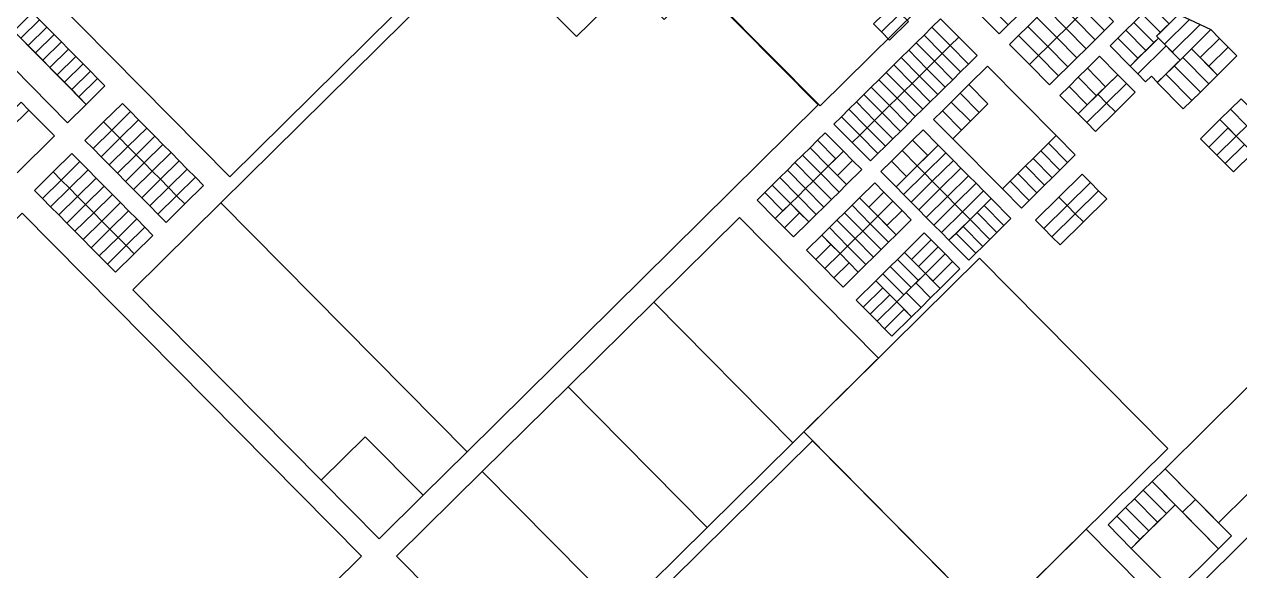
# Model space of a CAD drawing. Header units: metres. Extents: x 5590187 to 5598444, y 6961268 to 6971080.
# Drawn here: x 5594153 to 5595136, y 6966883 to 6967326 of the extents above; entities that cross this region are included whole.
import ezdxf

# ---------------------------------------------------------------- set-up
doc = ezdxf.new("R2010")
doc.units = ezdxf.units.M
doc.layers.add('zz_catastro_fontana', color=7, linetype='Continuous')

msp = doc.modelspace()

# ---------------------------------------------------------------- linework, layer by layer
at = {"layer": 'zz_catastro_fontana'}
for points in [[(5594697.33, 6967559.44), (5594727.55, 6967589.33), (5594780.04, 6967536.25), (5594764.93, 6967521.3), (5594801.09, 6967484.74), (5594816.2, 6967499.68), (5594825.77, 6967490.01), (5594810.66, 6967475.07), (5594853, 6967432.25), (5594837.89, 6967417.31), (5594896.51, 6967358.03), (5594796.96, 6967259.59), (5594672.74, 6967385.2), (5594772.29, 6967483.64), (5594697.33, 6967559.44)], [(5594331.58, 6967533.1), (5594407.84, 6967455.99), (5594434.86, 6967482.71), (5594518.04, 6967398.6), (5594319.46, 6967202.21), (5594102.15, 6967421.96), (5594241, 6967559.28), (5594298.87, 6967500.76), (5594331.58, 6967533.1)], [(5594795.35, 6967260.39), (5594511.44, 6966979.63), (5594312.27, 6967181.04), (5594525.07, 6967391.49), (5594600.03, 6967315.69), (5594642.69, 6967357.88), (5594670.82, 6967329.44), (5594699.26, 6967357.56), (5594795.35, 6967260.39)], [(5594934.29, 6967340.13), (5594941.69, 6967347.44), (5594956.45, 6967332.51), (5594949.06, 6967325.2), (5594934.29, 6967340.13)], [(5594840.25, 6967326.03), (5594855.36, 6967340.97), (5594861.8, 6967334.47), (5594846.69, 6967319.53), (5594840.25, 6967326.03)], [(5594926.9, 6967332.82), (5594934.29, 6967340.13), (5594949.06, 6967325.2), (5594941.66, 6967317.89), (5594926.9, 6967332.82)], [(5594972.29, 6967331.29), (5594979.68, 6967338.61), (5594995.85, 6967322.25), (5594988.46, 6967314.94), (5594972.29, 6967331.29)], [(5594979.68, 6967338.61), (5594987.08, 6967345.92), (5595003.25, 6967329.57), (5594995.85, 6967322.25), (5594979.68, 6967338.61)], [(5595003.25, 6967329.57), (5595010.64, 6967336.88), (5595026.82, 6967320.52), (5595019.42, 6967313.21), (5595003.25, 6967329.57)], [(5595010.64, 6967336.88), (5595018.04, 6967344.19), (5595034.21, 6967327.84), (5595026.82, 6967320.52), (5595010.64, 6967336.88)], [(5595057.37, 6967333.86), (5595064.48, 6967340.89), (5595079.24, 6967325.96), (5595072.13, 6967318.93), (5595057.37, 6967333.86)], [(5594159.88, 6967335.13), (5594165.69, 6967329.25), (5594150.58, 6967314.31), (5594144.77, 6967320.19), (5594159.88, 6967335.13)], [(5594150.58, 6967314.31), (5594165.69, 6967329.25), (5594171.56, 6967323.32), (5594156.45, 6967308.38), (5594150.58, 6967314.31)], [(5594846.69, 6967319.53), (5594861.8, 6967334.47), (5594868.3, 6967327.89), (5594853.19, 6967312.95), (5594846.69, 6967319.53)], [(5594902.19, 6967308.38), (5594887.42, 6967323.32), (5594894.36, 6967330.17), (5594909.12, 6967315.24), (5594902.19, 6967308.38)], [(5594964.89, 6967323.98), (5594972.29, 6967331.29), (5594988.46, 6967314.94), (5594981.06, 6967307.63), (5594964.89, 6967323.98)], [(5594995.85, 6967322.25), (5595003.25, 6967329.57), (5595019.42, 6967313.21), (5595012.03, 6967305.9), (5594995.85, 6967322.25)], [(5595044.21, 6967320.85), (5595050.61, 6967327.18), (5595066.78, 6967310.83), (5595060.39, 6967304.5), (5595044.21, 6967320.85)], [(5595050.61, 6967327.18), (5595057.37, 6967333.86), (5595072.13, 6967318.93), (5595069.11, 6967315.94), (5595070.52, 6967314.52), (5595066.78, 6967310.83), (5595050.61, 6967327.18)], [(5595086.89, 6967333.52), (5595095.58, 6967329.46), (5595075.44, 6967309.54), (5595069.11, 6967315.94), (5595086.89, 6967333.52)], [(5595095.58, 6967329.46), (5595104.25, 6967325.38), (5595081.77, 6967303.14), (5595075.44, 6967309.54), (5595095.58, 6967329.46)], [(5594129.66, 6967305.25), (5594144.77, 6967320.19), (5594203.43, 6967260.88), (5594188.32, 6967245.93), (5594129.66, 6967305.25)], [(5594156.45, 6967308.38), (5594171.56, 6967323.32), (5594177.42, 6967317.39), (5594162.31, 6967302.45), (5594156.45, 6967308.38)], [(5594162.31, 6967302.45), (5594177.42, 6967317.39), (5594183.29, 6967311.46), (5594168.18, 6967296.51), (5594162.31, 6967302.45)], [(5594881.02, 6967316.99), (5594887.42, 6967323.32), (5594902.19, 6967308.38), (5594895.79, 6967302.06), (5594881.02, 6967316.99)], [(5594957.5, 6967316.67), (5594964.89, 6967323.98), (5594981.06, 6967307.63), (5594973.67, 6967300.31), (5594957.5, 6967316.67)], [(5594988.46, 6967314.94), (5594995.85, 6967322.25), (5595012.03, 6967305.9), (5595004.63, 6967298.59), (5594988.46, 6967314.94)], [(5595037.81, 6967314.52), (5595044.21, 6967320.85), (5595060.39, 6967304.5), (5595053.99, 6967298.17), (5595037.81, 6967314.52)], [(5595104.25, 6967325.38), (5595112.98, 6967321.35), (5595088.1, 6967296.74), (5595081.77, 6967303.14), (5595104.25, 6967325.38)], [(5595097.34, 6967305.88), (5595112.98, 6967321.35), (5595120.01, 6967314.24), (5595104.37, 6967298.77), (5595097.34, 6967305.88)], [(5594168.18, 6967296.51), (5594183.29, 6967311.46), (5594189.17, 6967305.52), (5594174.06, 6967290.58), (5594168.18, 6967296.51)], [(5594868.58, 6967304.68), (5594874.62, 6967310.66), (5594889.39, 6967295.73), (5594883.35, 6967289.75), (5594868.58, 6967304.68)], [(5594874.62, 6967310.66), (5594881.02, 6967316.99), (5594895.79, 6967302.06), (5594889.39, 6967295.73), (5594874.62, 6967310.66)], [(5594895.79, 6967302.06), (5594902.19, 6967308.38), (5594916.96, 6967293.45), (5594910.56, 6967287.12), (5594895.79, 6967302.06)], [(5594902.19, 6967308.38), (5594909.12, 6967315.24), (5594923.89, 6967300.31), (5594916.96, 6967293.45), (5594902.19, 6967308.38)], [(5594950.1, 6967309.35), (5594957.5, 6967316.67), (5594973.67, 6967300.31), (5594966.27, 6967293), (5594950.1, 6967309.35)], [(5594973.67, 6967300.31), (5594981.06, 6967307.63), (5594997.24, 6967291.27), (5594989.84, 6967283.96), (5594973.67, 6967300.31)], [(5594981.06, 6967307.63), (5594988.46, 6967314.94), (5595004.63, 6967298.59), (5594997.24, 6967291.27), (5594981.06, 6967307.63)], [(5595031.41, 6967308.19), (5595037.81, 6967314.52), (5595053.99, 6967298.17), (5595047.59, 6967291.84), (5595031.41, 6967308.19)], [(5595047.59, 6967291.84), (5595070.52, 6967314.52), (5595076.85, 6967308.12), (5595053.91, 6967285.44), (5595047.59, 6967291.84)], [(5595076.85, 6967308.12), (5595088.1, 6967296.74), (5595069.79, 6967278.64), (5595064.87, 6967283.61), (5595060.24, 6967279.04), (5595053.91, 6967285.44), (5595076.85, 6967308.12)], [(5595104.37, 6967298.77), (5595120.01, 6967314.24), (5595127.05, 6967307.13), (5595111.4, 6967291.66), (5595104.37, 6967298.77)], [(5594174.06, 6967290.58), (5594189.17, 6967305.52), (5594195.04, 6967299.58), (5594179.93, 6967284.64), (5594174.06, 6967290.58)], [(5594179.93, 6967284.64), (5594195.04, 6967299.58), (5594200.91, 6967293.64), (5594185.8, 6967278.7), (5594179.93, 6967284.64)], [(5594856.49, 6967292.73), (5594862.54, 6967298.71), (5594877.3, 6967283.77), (5594871.26, 6967277.8), (5594856.49, 6967292.73)], [(5594862.54, 6967298.71), (5594868.58, 6967304.68), (5594883.35, 6967289.75), (5594877.3, 6967283.77), (5594862.54, 6967298.71)], [(5594889.39, 6967295.73), (5594895.79, 6967302.06), (5594910.56, 6967287.12), (5594904.16, 6967280.8), (5594889.39, 6967295.73)], [(5594966.27, 6967293), (5594973.67, 6967300.31), (5594989.84, 6967283.96), (5594982.45, 6967276.65), (5594966.27, 6967293)], [(5595027.84, 6967275.12), (5595013.07, 6967290.05), (5595022.88, 6967299.76), (5595037.65, 6967284.83), (5595027.84, 6967275.12)], [(5595083.4, 6967292.1), (5595090.3, 6967298.92), (5595111.4, 6967277.59), (5595104.5, 6967270.77), (5595083.4, 6967292.1)], [(5595090.3, 6967298.92), (5595097.34, 6967305.88), (5595118.43, 6967284.55), (5595111.4, 6967277.59), (5595090.3, 6967298.92)], [(5595111.4, 6967291.66), (5595127.05, 6967307.13), (5595134.08, 6967300.02), (5595118.43, 6967284.55), (5595111.4, 6967291.66)], [(5594185.8, 6967278.7), (5594200.91, 6967293.64), (5594206.78, 6967287.71), (5594191.67, 6967272.77), (5594185.8, 6967278.7)], [(5594850.45, 6967286.75), (5594856.49, 6967292.73), (5594871.26, 6967277.8), (5594865.22, 6967271.82), (5594850.45, 6967286.75)], [(5594877.3, 6967283.77), (5594883.35, 6967289.75), (5594898.11, 6967274.82), (5594892.07, 6967268.84), (5594877.3, 6967283.77)], [(5594883.35, 6967289.75), (5594889.39, 6967295.73), (5594904.16, 6967280.8), (5594898.11, 6967274.82), (5594883.35, 6967289.75)], [(5594932.69, 6967261.19), (5594917.22, 6967276.83), (5594932.33, 6967291.78), (5594987.88, 6967235.6), (5594944.32, 6967192.54), (5594904.24, 6967233.06), (5594932.69, 6967261.19)], [(5595005.67, 6967282.74), (5595013.07, 6967290.05), (5595027.84, 6967275.12), (5595020.44, 6967267.81), (5595005.67, 6967282.74)], [(5595076.51, 6967285.28), (5595083.4, 6967292.1), (5595104.5, 6967270.77), (5595097.6, 6967263.95), (5595076.51, 6967285.28)], [(5594191.67, 6967272.77), (5594206.78, 6967287.71), (5594212.62, 6967281.8), (5594197.51, 6967266.86), (5594191.67, 6967272.77)], [(5594197.51, 6967266.86), (5594212.62, 6967281.8), (5594218.54, 6967275.82), (5594203.43, 6967260.88), (5594197.51, 6967266.86)], [(5594838.36, 6967274.8), (5594844.41, 6967280.78), (5594859.17, 6967265.84), (5594853.13, 6967259.87), (5594838.36, 6967274.8)], [(5594844.41, 6967280.78), (5594850.45, 6967286.75), (5594865.22, 6967271.82), (5594859.17, 6967265.84), (5594844.41, 6967280.78)], [(5594871.26, 6967277.8), (5594877.3, 6967283.77), (5594892.07, 6967268.84), (5594886.03, 6967262.87), (5594871.26, 6967277.8)], [(5594998.28, 6967275.43), (5595005.67, 6967282.74), (5595020.44, 6967267.81), (5595013.05, 6967260.5), (5594998.28, 6967275.43)], [(5595021.65, 6967269), (5595037.65, 6967284.83), (5595044.68, 6967277.71), (5595028.68, 6967261.89), (5595021.65, 6967269)], [(5595069.61, 6967278.46), (5595076.51, 6967285.28), (5595097.6, 6967263.95), (5595090.7, 6967257.13), (5595069.61, 6967278.46)], [(5594826.27, 6967262.84), (5594832.32, 6967268.82), (5594847.08, 6967253.89), (5594841.04, 6967247.91), (5594826.27, 6967262.84)], [(5594832.32, 6967268.82), (5594838.36, 6967274.8), (5594853.13, 6967259.87), (5594847.08, 6967253.89), (5594832.32, 6967268.82)], [(5594859.17, 6967265.84), (5594865.22, 6967271.82), (5594879.98, 6967256.89), (5594873.94, 6967250.91), (5594859.17, 6967265.84)], [(5594865.22, 6967271.82), (5594871.26, 6967277.8), (5594886.03, 6967262.87), (5594879.98, 6967256.89), (5594865.22, 6967271.82)], [(5594903, 6967262.77), (5594910.11, 6967269.8), (5594925.58, 6967254.16), (5594918.47, 6967247.13), (5594903, 6967262.77)], [(5594910.11, 6967269.8), (5594917.22, 6967276.83), (5594932.69, 6967261.19), (5594925.58, 6967254.16), (5594910.11, 6967269.8)], [(5594990.88, 6967268.11), (5594998.28, 6967275.43), (5595013.05, 6967260.5), (5595005.65, 6967253.18), (5594990.88, 6967268.11)], [(5595005.65, 6967253.18), (5595021.65, 6967269), (5595028.68, 6967261.89), (5595012.68, 6967246.07), (5595005.65, 6967253.18)], [(5595028.68, 6967261.89), (5595044.68, 6967277.71), (5595051.71, 6967270.6), (5595035.71, 6967254.78), (5595028.68, 6967261.89)], [(5594107.83, 6967245.55), (5594122.94, 6967260.49), (5594141.93, 6967241.29), (5594157.03, 6967256.23), (5594177.65, 6967235.39), (5594147.43, 6967205.5), (5594107.83, 6967245.55)], [(5594135.6, 6967247.69), (5594150.71, 6967262.63), (5594157.03, 6967256.23), (5594141.93, 6967241.29), (5594135.6, 6967247.69)], [(5594217.49, 6967246.66), (5594232.6, 6967261.6), (5594239.16, 6967254.96), (5594224.05, 6967240.02), (5594217.49, 6967246.66)], [(5594820.23, 6967256.87), (5594826.27, 6967262.84), (5594841.04, 6967247.91), (5594835, 6967241.94), (5594820.23, 6967256.87)], [(5594847.08, 6967253.89), (5594853.13, 6967259.87), (5594867.89, 6967244.93), (5594861.85, 6967238.96), (5594847.08, 6967253.89)], [(5594853.13, 6967259.87), (5594859.17, 6967265.84), (5594873.94, 6967250.91), (5594867.89, 6967244.93), (5594853.13, 6967259.87)], [(5594895.89, 6967255.74), (5594903, 6967262.77), (5594918.47, 6967247.13), (5594911.35, 6967240.1), (5594895.89, 6967255.74)], [(5595012.68, 6967246.07), (5595028.68, 6967261.89), (5595035.71, 6967254.78), (5595019.71, 6967238.96), (5595012.68, 6967246.07)], [(5595128.89, 6967256.92), (5595137.42, 6967265.35), (5595150.64, 6967251.99), (5595142.11, 6967243.55), (5595128.89, 6967256.92)], [(5594224.05, 6967240.02), (5594239.16, 6967254.96), (5594245.72, 6967248.33), (5594230.61, 6967233.39), (5594224.05, 6967240.02)], [(5594808.14, 6967244.91), (5594814.19, 6967250.89), (5594828.95, 6967235.96), (5594822.91, 6967229.98), (5594808.14, 6967244.91)], [(5594814.19, 6967250.89), (5594820.23, 6967256.87), (5594835, 6967241.94), (5594828.95, 6967235.96), (5594814.19, 6967250.89)], [(5594841.04, 6967247.91), (5594847.08, 6967253.89), (5594861.85, 6967238.96), (5594855.81, 6967232.98), (5594841.04, 6967247.91)], [(5594888.78, 6967248.71), (5594895.89, 6967255.74), (5594911.35, 6967240.1), (5594904.24, 6967233.06), (5594888.78, 6967248.71)], [(5595104.71, 6967233.01), (5595120.35, 6967248.48), (5595126.96, 6967241.79), (5595111.32, 6967226.33), (5595104.71, 6967233.01)], [(5595120.35, 6967248.48), (5595128.89, 6967256.92), (5595142.11, 6967243.55), (5595133.57, 6967235.11), (5595120.35, 6967248.48)], [(5594202.38, 6967231.71), (5594217.49, 6967246.66), (5594224.05, 6967240.02), (5594208.94, 6967225.08), (5594202.38, 6967231.71)], [(5594208.94, 6967225.08), (5594224.05, 6967240.02), (5594230.61, 6967233.39), (5594215.5, 6967218.45), (5594208.94, 6967225.08)], [(5594230.61, 6967233.39), (5594245.72, 6967248.33), (5594252.28, 6967241.7), (5594237.17, 6967226.75), (5594230.61, 6967233.39)], [(5594237.17, 6967226.75), (5594252.28, 6967241.7), (5594258.84, 6967235.06), (5594243.73, 6967220.12), (5594237.17, 6967226.75)], [(5594828.95, 6967235.96), (5594835, 6967241.94), (5594849.76, 6967227), (5594843.72, 6967221.03), (5594828.95, 6967235.96)], [(5594835, 6967241.94), (5594841.04, 6967247.91), (5594855.81, 6967232.98), (5594849.76, 6967227), (5594835, 6967241.94)], [(5594871.71, 6967231.83), (5594880.24, 6967240.27), (5594892.48, 6967227.9), (5594883.95, 6967219.46), (5594871.71, 6967231.83)], [(5595111.32, 6967226.33), (5595126.96, 6967241.79), (5595133.57, 6967235.11), (5595117.93, 6967219.64), (5595111.32, 6967226.33)], [(5595133.57, 6967235.11), (5595142.11, 6967243.55), (5595155.33, 6967230.18), (5595146.79, 6967221.74), (5595133.57, 6967235.11)], [(5594215.5, 6967218.45), (5594230.61, 6967233.39), (5594237.17, 6967226.75), (5594222.06, 6967211.81), (5594215.5, 6967218.45)], [(5594243.73, 6967220.12), (5594258.84, 6967235.06), (5594265.4, 6967228.43), (5594250.29, 6967213.49), (5594243.73, 6967220.12)], [(5594788.8, 6967225.79), (5594794.92, 6967231.84), (5594809.68, 6967216.9), (5594803.57, 6967210.86), (5594788.8, 6967225.79)], [(5594794.92, 6967231.84), (5594801.03, 6967237.88), (5594815.8, 6967222.95), (5594809.68, 6967216.9), (5594794.92, 6967231.84)], [(5594822.91, 6967229.98), (5594828.95, 6967235.96), (5594843.72, 6967221.03), (5594837.68, 6967215.05), (5594822.91, 6967229.98)], [(5594863.18, 6967223.39), (5594871.71, 6967231.83), (5594883.95, 6967219.46), (5594875.41, 6967211.02), (5594863.18, 6967223.39)], [(5594997.12, 6967213.81), (5594990.9, 6967207.66), (5594975.43, 6967223.3), (5594981.65, 6967229.45), (5594997.12, 6967213.81)], [(5595003.34, 6967219.96), (5594997.12, 6967213.81), (5594981.65, 6967229.45), (5594987.88, 6967235.6), (5595003.34, 6967219.96)], [(5595117.93, 6967219.64), (5595133.57, 6967235.11), (5595140.18, 6967228.43), (5595124.54, 6967212.96), (5595117.93, 6967219.64)], [(5594176.61, 6967206.22), (5594191.71, 6967221.17), (5594198.28, 6967214.53), (5594183.17, 6967199.59), (5594176.61, 6967206.22)], [(5594222.06, 6967211.81), (5594237.17, 6967226.75), (5594243.73, 6967220.12), (5594228.62, 6967205.18), (5594222.06, 6967211.81)], [(5594228.62, 6967205.18), (5594243.73, 6967220.12), (5594250.29, 6967213.49), (5594235.18, 6967198.54), (5594228.62, 6967205.18)], [(5594250.29, 6967213.49), (5594265.4, 6967228.43), (5594271.96, 6967221.79), (5594256.85, 6967206.85), (5594250.29, 6967213.49)], [(5594256.85, 6967206.85), (5594271.96, 6967221.79), (5594278.52, 6967215.16), (5594263.41, 6967200.22), (5594256.85, 6967206.85)], [(5594776.57, 6967213.69), (5594782.69, 6967219.74), (5594797.45, 6967204.81), (5594791.34, 6967198.76), (5594776.57, 6967213.69)], [(5594782.69, 6967219.74), (5594788.8, 6967225.79), (5594803.57, 6967210.86), (5594797.45, 6967204.81), (5594782.69, 6967219.74)], [(5594803.57, 6967210.86), (5594815.8, 6967222.95), (5594823.18, 6967215.49), (5594810.95, 6967203.39), (5594803.57, 6967210.86)], [(5594854.65, 6967214.96), (5594863.18, 6967223.39), (5594875.41, 6967211.02), (5594866.88, 6967202.58), (5594854.65, 6967214.96)], [(5594875.41, 6967211.02), (5594892.48, 6967227.9), (5594898.6, 6967221.71), (5594881.53, 6967204.84), (5594875.41, 6967211.02)], [(5594881.53, 6967204.84), (5594898.6, 6967221.71), (5594904.71, 6967215.53), (5594887.65, 6967198.65), (5594881.53, 6967204.84)], [(5594990.9, 6967207.66), (5594984.68, 6967201.5), (5594969.21, 6967217.15), (5594975.43, 6967223.3), (5594990.9, 6967207.66)], [(5595124.54, 6967212.96), (5595140.18, 6967228.43), (5595146.79, 6967221.74), (5595131.15, 6967206.27), (5595124.54, 6967212.96)], [(5594183.17, 6967199.59), (5594198.28, 6967214.53), (5594204.84, 6967207.9), (5594189.73, 6967192.96), (5594183.17, 6967199.59)], [(5594235.18, 6967198.54), (5594250.29, 6967213.49), (5594256.85, 6967206.85), (5594241.74, 6967191.91), (5594235.18, 6967198.54)], [(5594263.41, 6967200.22), (5594278.52, 6967215.16), (5594285.08, 6967208.53), (5594269.97, 6967193.58), (5594263.41, 6967200.22)], [(5594770.46, 6967207.65), (5594776.57, 6967213.69), (5594791.34, 6967198.76), (5594785.22, 6967192.72), (5594770.46, 6967207.65)], [(5594797.45, 6967204.81), (5594803.57, 6967210.86), (5594818.33, 6967195.92), (5594812.22, 6967189.88), (5594797.45, 6967204.81)], [(5594810.95, 6967203.39), (5594823.18, 6967215.49), (5594830.56, 6967208.02), (5594818.33, 6967195.92), (5594810.95, 6967203.39)], [(5594846.11, 6967206.52), (5594854.65, 6967214.96), (5594866.88, 6967202.58), (5594858.35, 6967194.15), (5594846.11, 6967206.52)], [(5594858.35, 6967194.15), (5594875.41, 6967211.02), (5594881.53, 6967204.84), (5594864.47, 6967187.96), (5594858.35, 6967194.15)], [(5594887.65, 6967198.65), (5594904.71, 6967215.53), (5594910.83, 6967209.34), (5594893.77, 6967192.46), (5594887.65, 6967198.65)], [(5594893.77, 6967192.46), (5594910.83, 6967209.34), (5594916.95, 6967203.15), (5594899.88, 6967186.28), (5594893.77, 6967192.46)], [(5594978.46, 6967195.35), (5594972.24, 6967189.2), (5594956.77, 6967204.84), (5594962.99, 6967210.99), (5594978.46, 6967195.35)], [(5594984.68, 6967201.5), (5594978.46, 6967195.35), (5594962.99, 6967210.99), (5594969.21, 6967217.15), (5594984.68, 6967201.5)], [(5594161.5, 6967191.28), (5594176.61, 6967206.22), (5594183.17, 6967199.59), (5594168.06, 6967184.65), (5594161.5, 6967191.28)], [(5594168.06, 6967184.65), (5594183.17, 6967199.59), (5594189.73, 6967192.96), (5594174.62, 6967178.01), (5594168.06, 6967184.65)], [(5594189.73, 6967192.96), (5594204.84, 6967207.9), (5594211.4, 6967201.26), (5594196.29, 6967186.32), (5594189.73, 6967192.96)], [(5594196.29, 6967186.32), (5594211.4, 6967201.26), (5594217.96, 6967194.63), (5594202.85, 6967179.69), (5594196.29, 6967186.32)], [(5594241.74, 6967191.91), (5594256.85, 6967206.85), (5594263.41, 6967200.22), (5594248.3, 6967185.28), (5594241.74, 6967191.91)], [(5594248.3, 6967185.28), (5594263.41, 6967200.22), (5594269.97, 6967193.58), (5594254.86, 6967178.64), (5594248.3, 6967185.28)], [(5594269.97, 6967193.58), (5594285.08, 6967208.53), (5594291.64, 6967201.89), (5594276.53, 6967186.95), (5594269.97, 6967193.58)], [(5594276.53, 6967186.95), (5594291.64, 6967201.89), (5594298.2, 6967195.26), (5594283.09, 6967180.32), (5594276.53, 6967186.95)], [(5594758.23, 6967195.55), (5594764.34, 6967201.6), (5594779.11, 6967186.67), (5594772.99, 6967180.62), (5594758.23, 6967195.55)], [(5594764.34, 6967201.6), (5594770.46, 6967207.65), (5594785.22, 6967192.72), (5594779.11, 6967186.67), (5594764.34, 6967201.6)], [(5594791.34, 6967198.76), (5594797.45, 6967204.81), (5594812.22, 6967189.88), (5594806.11, 6967183.83), (5594791.34, 6967198.76)], [(5594864.47, 6967187.96), (5594881.53, 6967204.84), (5594887.65, 6967198.65), (5594870.58, 6967181.77), (5594864.47, 6967187.96)], [(5594899.88, 6967186.28), (5594916.95, 6967203.15), (5594923.06, 6967196.97), (5594906, 6967180.09), (5594899.88, 6967186.28)], [(5594972.24, 6967189.2), (5594966.02, 6967183.05), (5594950.55, 6967198.69), (5594956.77, 6967204.84), (5594972.24, 6967189.2)], [(5594990.07, 6967185.74), (5595008.91, 6967204.37), (5595015.52, 6967197.69), (5594996.68, 6967179.06), (5594990.07, 6967185.74)], [(5594174.62, 6967178.01), (5594189.73, 6967192.96), (5594196.29, 6967186.32), (5594181.18, 6967171.38), (5594174.62, 6967178.01)], [(5594202.85, 6967179.69), (5594217.96, 6967194.63), (5594224.52, 6967188), (5594209.41, 6967173.05), (5594202.85, 6967179.69)], [(5594254.86, 6967178.64), (5594269.97, 6967193.58), (5594276.53, 6967186.95), (5594261.42, 6967172.01), (5594254.86, 6967178.64)], [(5594745.93, 6967183.39), (5594752.11, 6967189.51), (5594766.88, 6967174.57), (5594760.69, 6967168.46), (5594745.93, 6967183.39)], [(5594752.11, 6967189.51), (5594758.23, 6967195.55), (5594772.99, 6967180.62), (5594766.88, 6967174.57), (5594752.11, 6967189.51)], [(5594779.11, 6967186.67), (5594785.22, 6967192.72), (5594799.99, 6967177.78), (5594793.88, 6967171.74), (5594779.11, 6967186.67)], [(5594785.22, 6967192.72), (5594791.34, 6967198.76), (5594806.11, 6967183.83), (5594799.99, 6967177.78), (5594785.22, 6967192.72)], [(5594828.88, 6967185.26), (5594841.11, 6967197.35), (5594848.5, 6967189.89), (5594836.27, 6967177.79), (5594828.88, 6967185.26)], [(5594836.27, 6967177.79), (5594848.5, 6967189.89), (5594855.88, 6967182.42), (5594843.65, 6967170.33), (5594836.27, 6967177.79)], [(5594870.58, 6967181.77), (5594887.65, 6967198.65), (5594893.77, 6967192.46), (5594876.7, 6967175.59), (5594870.58, 6967181.77)], [(5594876.7, 6967175.59), (5594893.77, 6967192.46), (5594899.88, 6967186.28), (5594882.82, 6967169.4), (5594876.7, 6967175.59)], [(5594906, 6967180.09), (5594923.06, 6967196.97), (5594929.18, 6967190.78), (5594912.12, 6967173.91), (5594906, 6967180.09)], [(5594912.12, 6967173.91), (5594929.18, 6967190.78), (5594935.3, 6967184.6), (5594918.23, 6967167.72), (5594912.12, 6967173.91)], [(5594966.02, 6967183.05), (5594959.79, 6967176.89), (5594944.32, 6967192.54), (5594950.55, 6967198.69), (5594966.02, 6967183.05)], [(5594996.68, 6967179.06), (5595015.52, 6967197.69), (5595022.13, 6967191.01), (5595003.29, 6967172.37), (5594996.68, 6967179.06)], [(5595003.29, 6967172.37), (5595022.13, 6967191.01), (5595028.74, 6967184.32), (5595009.9, 6967165.69), (5595003.29, 6967172.37)], [(5594181.18, 6967171.38), (5594196.29, 6967186.32), (5594202.85, 6967179.69), (5594187.74, 6967164.75), (5594181.18, 6967171.38)], [(5594187.74, 6967164.75), (5594202.85, 6967179.69), (5594209.41, 6967173.05), (5594194.3, 6967158.11), (5594187.74, 6967164.75)], [(5594209.41, 6967173.05), (5594224.52, 6967188), (5594231.08, 6967181.36), (5594215.97, 6967166.42), (5594209.41, 6967173.05)], [(5594215.97, 6967166.42), (5594231.08, 6967181.36), (5594237.64, 6967174.73), (5594222.53, 6967159.79), (5594215.97, 6967166.42)], [(5594241.16, 6967110.72), (5594312.27, 6967181.04), (5594511.44, 6966979.63), (5594475.89, 6966944.47), (5594429.06, 6966991.83), (5594393.51, 6966956.67), (5594241.16, 6967110.72)], [(5594261.42, 6967172.01), (5594276.53, 6967186.95), (5594283.09, 6967180.32), (5594267.98, 6967165.37), (5594261.42, 6967172.01)], [(5594760.69, 6967168.46), (5594772.99, 6967180.62), (5594780.38, 6967173.16), (5594768.08, 6967160.99), (5594760.69, 6967168.46)], [(5594772.99, 6967180.62), (5594779.11, 6967186.67), (5594793.88, 6967171.74), (5594787.76, 6967165.69), (5594772.99, 6967180.62)], [(5594822.77, 6967179.21), (5594828.88, 6967185.26), (5594843.65, 6967170.33), (5594837.53, 6967164.28), (5594822.77, 6967179.21)], [(5594843.65, 6967170.33), (5594855.88, 6967182.42), (5594863.26, 6967174.96), (5594851.03, 6967162.86), (5594843.65, 6967170.33)], [(5594882.82, 6967169.4), (5594899.88, 6967186.28), (5594906, 6967180.09), (5594888.94, 6967163.22), (5594882.82, 6967169.4)], [(5594888.94, 6967163.22), (5594906, 6967180.09), (5594912.12, 6967173.91), (5594895.05, 6967157.03), (5594888.94, 6967163.22)], [(5594929.61, 6967178.97), (5594935.3, 6967184.6), (5594951.26, 6967168.46), (5594945.57, 6967162.83), (5594929.61, 6967178.97)], [(5594971.23, 6967167.11), (5594990.07, 6967185.74), (5594996.68, 6967179.06), (5594977.84, 6967160.42), (5594971.23, 6967167.11)], [(5593956.18, 6966430.52), (5593457.49, 6966626.49), (5593832.71, 6966997.55), (5593902.67, 6966926.81), (5594151.54, 6967172.91), (5594426.12, 6966895.25), (5593956.18, 6966430.52)], [(5594194.3, 6967158.11), (5594209.41, 6967173.05), (5594215.97, 6967166.42), (5594200.86, 6967151.48), (5594194.3, 6967158.11)], [(5594222.53, 6967159.79), (5594237.64, 6967174.73), (5594244.2, 6967168.1), (5594229.09, 6967153.15), (5594222.53, 6967159.79)], [(5594768.08, 6967160.99), (5594780.38, 6967173.16), (5594787.76, 6967165.69), (5594775.46, 6967153.52), (5594768.08, 6967160.99)], [(5594810.54, 6967167.12), (5594816.65, 6967173.17), (5594831.42, 6967158.23), (5594825.3, 6967152.19), (5594810.54, 6967167.12)], [(5594816.65, 6967173.17), (5594822.77, 6967179.21), (5594837.53, 6967164.28), (5594831.42, 6967158.23), (5594816.65, 6967173.17)], [(5594837.53, 6967164.28), (5594843.65, 6967170.33), (5594858.41, 6967155.4), (5594852.3, 6967149.35), (5594837.53, 6967164.28)], [(5594851.03, 6967162.86), (5594863.26, 6967174.96), (5594870.64, 6967167.49), (5594858.41, 6967155.4), (5594851.03, 6967162.86)], [(5594895.05, 6967157.03), (5594912.12, 6967173.91), (5594918.23, 6967167.72), (5594901.17, 6967150.84), (5594895.05, 6967157.03)], [(5594918.23, 6967167.72), (5594923.92, 6967173.35), (5594939.88, 6967157.2), (5594934.2, 6967151.58), (5594918.23, 6967167.72)], [(5594923.92, 6967173.35), (5594929.61, 6967178.97), (5594945.57, 6967162.83), (5594939.88, 6967157.2), (5594923.92, 6967173.35)], [(5594977.84, 6967160.42), (5594996.68, 6967179.06), (5595003.29, 6967172.37), (5594984.45, 6967153.74), (5594977.84, 6967160.42)], [(5594984.45, 6967153.74), (5595003.29, 6967172.37), (5595009.9, 6967165.69), (5594991.06, 6967147.06), (5594984.45, 6967153.74)], [(5594200.86, 6967151.48), (5594215.97, 6967166.42), (5594222.53, 6967159.79), (5594207.42, 6967144.84), (5594200.86, 6967151.48)], [(5594229.09, 6967153.15), (5594244.2, 6967168.1), (5594250.76, 6967161.46), (5594235.65, 6967146.52), (5594229.09, 6967153.15)], [(5594235.65, 6967146.52), (5594250.76, 6967161.46), (5594257.32, 6967154.83), (5594242.21, 6967139.89), (5594235.65, 6967146.52)], [(5594662.38, 6967100.77), (5594731.71, 6967169.32), (5594844.21, 6967055.56), (5594774.89, 6966987), (5594662.38, 6967100.77)], [(5594798.31, 6967155.02), (5594804.42, 6967161.07), (5594819.19, 6967146.14), (5594813.07, 6967140.09), (5594798.31, 6967155.02)], [(5594804.42, 6967161.07), (5594810.54, 6967167.12), (5594825.3, 6967152.19), (5594819.19, 6967146.14), (5594804.42, 6967161.07)], [(5594831.42, 6967158.23), (5594837.53, 6967164.28), (5594852.3, 6967149.35), (5594846.19, 6967143.3), (5594831.42, 6967158.23)], [(5594906.86, 6967156.47), (5594912.55, 6967162.09), (5594928.51, 6967145.95), (5594922.82, 6967140.33), (5594906.86, 6967156.47)], [(5594912.55, 6967162.09), (5594918.23, 6967167.72), (5594934.2, 6967151.58), (5594928.51, 6967145.95), (5594912.55, 6967162.09)], [(5594207.42, 6967144.84), (5594222.53, 6967159.79), (5594229.09, 6967153.15), (5594213.98, 6967138.21), (5594207.42, 6967144.84)], [(5594213.98, 6967138.21), (5594229.09, 6967153.15), (5594235.65, 6967146.52), (5594220.54, 6967131.58), (5594213.98, 6967138.21)], [(5594786.01, 6967142.86), (5594798.31, 6967155.02), (5594805.69, 6967147.56), (5594793.39, 6967135.39), (5594786.01, 6967142.86)], [(5594819.19, 6967146.14), (5594825.3, 6967152.19), (5594840.07, 6967137.25), (5594833.96, 6967131.21), (5594819.19, 6967146.14)], [(5594825.3, 6967152.19), (5594831.42, 6967158.23), (5594846.19, 6967143.3), (5594840.07, 6967137.25), (5594825.3, 6967152.19)], [(5594865.19, 6967141), (5594881.19, 6967156.82), (5594886.82, 6967151.14), (5594870.82, 6967135.32), (5594865.19, 6967141)], [(5594870.82, 6967135.32), (5594886.82, 6967151.14), (5594892.44, 6967145.45), (5594876.44, 6967129.63), (5594870.82, 6967135.32)], [(5594901.17, 6967150.84), (5594906.86, 6967156.47), (5594922.82, 6967140.33), (5594917.13, 6967134.7), (5594901.17, 6967150.84)], [(5594220.54, 6967131.58), (5594235.65, 6967146.52), (5594242.21, 6967139.89), (5594227.1, 6967124.94), (5594220.54, 6967131.58)], [(5594793.39, 6967135.39), (5594805.69, 6967147.56), (5594813.07, 6967140.09), (5594800.77, 6967127.93), (5594793.39, 6967135.39)], [(5594813.07, 6967140.09), (5594819.19, 6967146.14), (5594833.96, 6967131.21), (5594827.84, 6967125.16), (5594813.07, 6967140.09)], [(5594859.51, 6967135.38), (5594865.19, 6967141), (5594882.07, 6967123.94), (5594876.38, 6967118.31), (5594859.51, 6967135.38)], [(5594876.44, 6967129.63), (5594892.44, 6967145.45), (5594898.07, 6967139.76), (5594882.07, 6967123.94), (5594876.44, 6967129.63)], [(5594783.77, 6966995.79), (5594925.98, 6967136.42), (5595078.28, 6966982.41), (5594936.08, 6966841.78), (5594783.77, 6966995.79)], [(5594800.77, 6967127.93), (5594813.07, 6967140.09), (5594820.46, 6967132.63), (5594808.16, 6967120.46), (5594800.77, 6967127.93)], [(5594808.16, 6967120.46), (5594820.46, 6967132.63), (5594827.84, 6967125.16), (5594815.54, 6967113), (5594808.16, 6967120.46)], [(5594853.64, 6967129.58), (5594859.51, 6967135.38), (5594876.38, 6967118.31), (5594870.52, 6967112.51), (5594853.64, 6967129.58)], [(5594882.07, 6967123.94), (5594898.07, 6967139.76), (5594904.04, 6967133.72), (5594888.05, 6967117.89), (5594882.07, 6967123.94)], [(5594888.05, 6967117.89), (5594904.04, 6967133.72), (5594910.02, 6967127.67), (5594894.02, 6967111.85), (5594888.05, 6967117.89)], [(5594842.09, 6967118.15), (5594847.77, 6967123.78), (5594864.65, 6967106.71), (5594858.96, 6967101.09), (5594842.09, 6967118.15)], [(5594847.77, 6967123.78), (5594853.64, 6967129.58), (5594870.52, 6967112.51), (5594864.65, 6967106.71), (5594847.77, 6967123.78)], [(5594874.39, 6967116.34), (5594882.07, 6967123.94), (5594894.02, 6967111.85), (5594886.34, 6967104.26), (5594874.39, 6967116.34)], [(5594826.09, 6967102.33), (5594842.09, 6967118.15), (5594847.71, 6967112.46), (5594831.71, 6967096.64), (5594826.09, 6967102.33)], [(5594831.71, 6967096.64), (5594847.71, 6967112.46), (5594853.34, 6967106.77), (5594837.34, 6967090.95), (5594831.71, 6967096.64)], [(5594866.64, 6967108.68), (5594874.39, 6967116.34), (5594886.34, 6967104.26), (5594878.59, 6967096.59), (5594866.64, 6967108.68)], [(5594837.34, 6967090.95), (5594853.34, 6967106.77), (5594858.96, 6967101.09), (5594842.96, 6967085.27), (5594837.34, 6967090.95)], [(5594842.96, 6967085.27), (5594858.96, 6967101.09), (5594864.94, 6967095.04), (5594848.94, 6967079.22), (5594842.96, 6967085.27)], [(5594858.96, 6967101.09), (5594866.64, 6967108.68), (5594878.59, 6967096.59), (5594870.91, 6967089), (5594858.96, 6967101.09)], [(5594593.05, 6967032.21), (5594662.38, 6967100.77), (5594774.89, 6966987), (5594705.56, 6966918.44), (5594593.05, 6967032.21)], [(5594848.94, 6967079.22), (5594864.94, 6967095.04), (5594870.91, 6967089), (5594854.92, 6967073.18), (5594848.94, 6967079.22)], [(5595173.97, 6967062.97), (5595217.28, 6967019.17), (5595119.23, 6966922.21), (5595075.92, 6966966.01), (5595173.97, 6967062.97)], [(5594523.73, 6966963.65), (5594593.05, 6967032.21), (5594705.56, 6966918.44), (5594636.23, 6966849.89), (5594523.73, 6966963.65)], [(5594440.34, 6966909.31), (5594393.51, 6966956.67), (5594429.06, 6966991.83), (5594475.89, 6966944.47), (5594440.34, 6966909.31)], [(5594929.05, 6966848.89), (5594864.42, 6966784.98), (5594783.84, 6966768.18), (5594677.04, 6966876.18), (5594790.8, 6966988.68), (5594929.05, 6966848.89)], [(5594454.4, 6966895.09), (5594523.73, 6966963.65), (5594636.23, 6966849.89), (5594566.91, 6966781.33), (5594454.4, 6966895.09)], [(5595065.39, 6966955.6), (5595075.92, 6966966.01), (5595100.53, 6966941.12), (5595090, 6966930.71), (5595065.39, 6966955.6)], [(5595058.28, 6966948.57), (5595065.39, 6966955.6), (5595084.1, 6966936.69), (5595076.99, 6966929.65), (5595058.28, 6966948.57)], [(5595051.17, 6966941.54), (5595058.28, 6966948.57), (5595076.99, 6966929.65), (5595069.88, 6966922.62), (5595051.17, 6966941.54)], [(5595036.95, 6966927.47), (5595044.06, 6966934.5), (5595062.77, 6966915.59), (5595055.65, 6966908.56), (5595036.95, 6966927.47)], [(5595044.06, 6966934.5), (5595051.17, 6966941.54), (5595069.88, 6966922.62), (5595062.77, 6966915.59), (5595044.06, 6966934.5)], [(5595048.54, 6966901.53), (5595084.1, 6966936.69), (5595119.25, 6966901.13), (5595083.7, 6966865.98), (5595048.54, 6966901.53)], [(5595090, 6966930.71), (5595100.53, 6966941.12), (5595129.78, 6966911.54), (5595119.25, 6966901.13), (5595090, 6966930.71)], [(5594967.03, 6966736.53), (5595157.94, 6966925.33), (5595165.95, 6966797.39), (5595195.78, 6966691.03), (5595140.48, 6966636.34), (5595053.91, 6966686.59), (5594967.03, 6966736.53)], [(5595029.84, 6966920.44), (5595036.95, 6966927.47), (5595055.65, 6966908.56), (5595048.54, 6966901.53), (5595029.84, 6966920.44)], [(5594862.84, 6966769.36), (5595012.14, 6966917), (5595080.07, 6966848.32), (5594955.65, 6966725.28), (5594862.84, 6966769.36)]]:
    msp.add_lwpolyline(points, close=True, dxfattribs=at)

doc.saveas('drawing.dxf')
